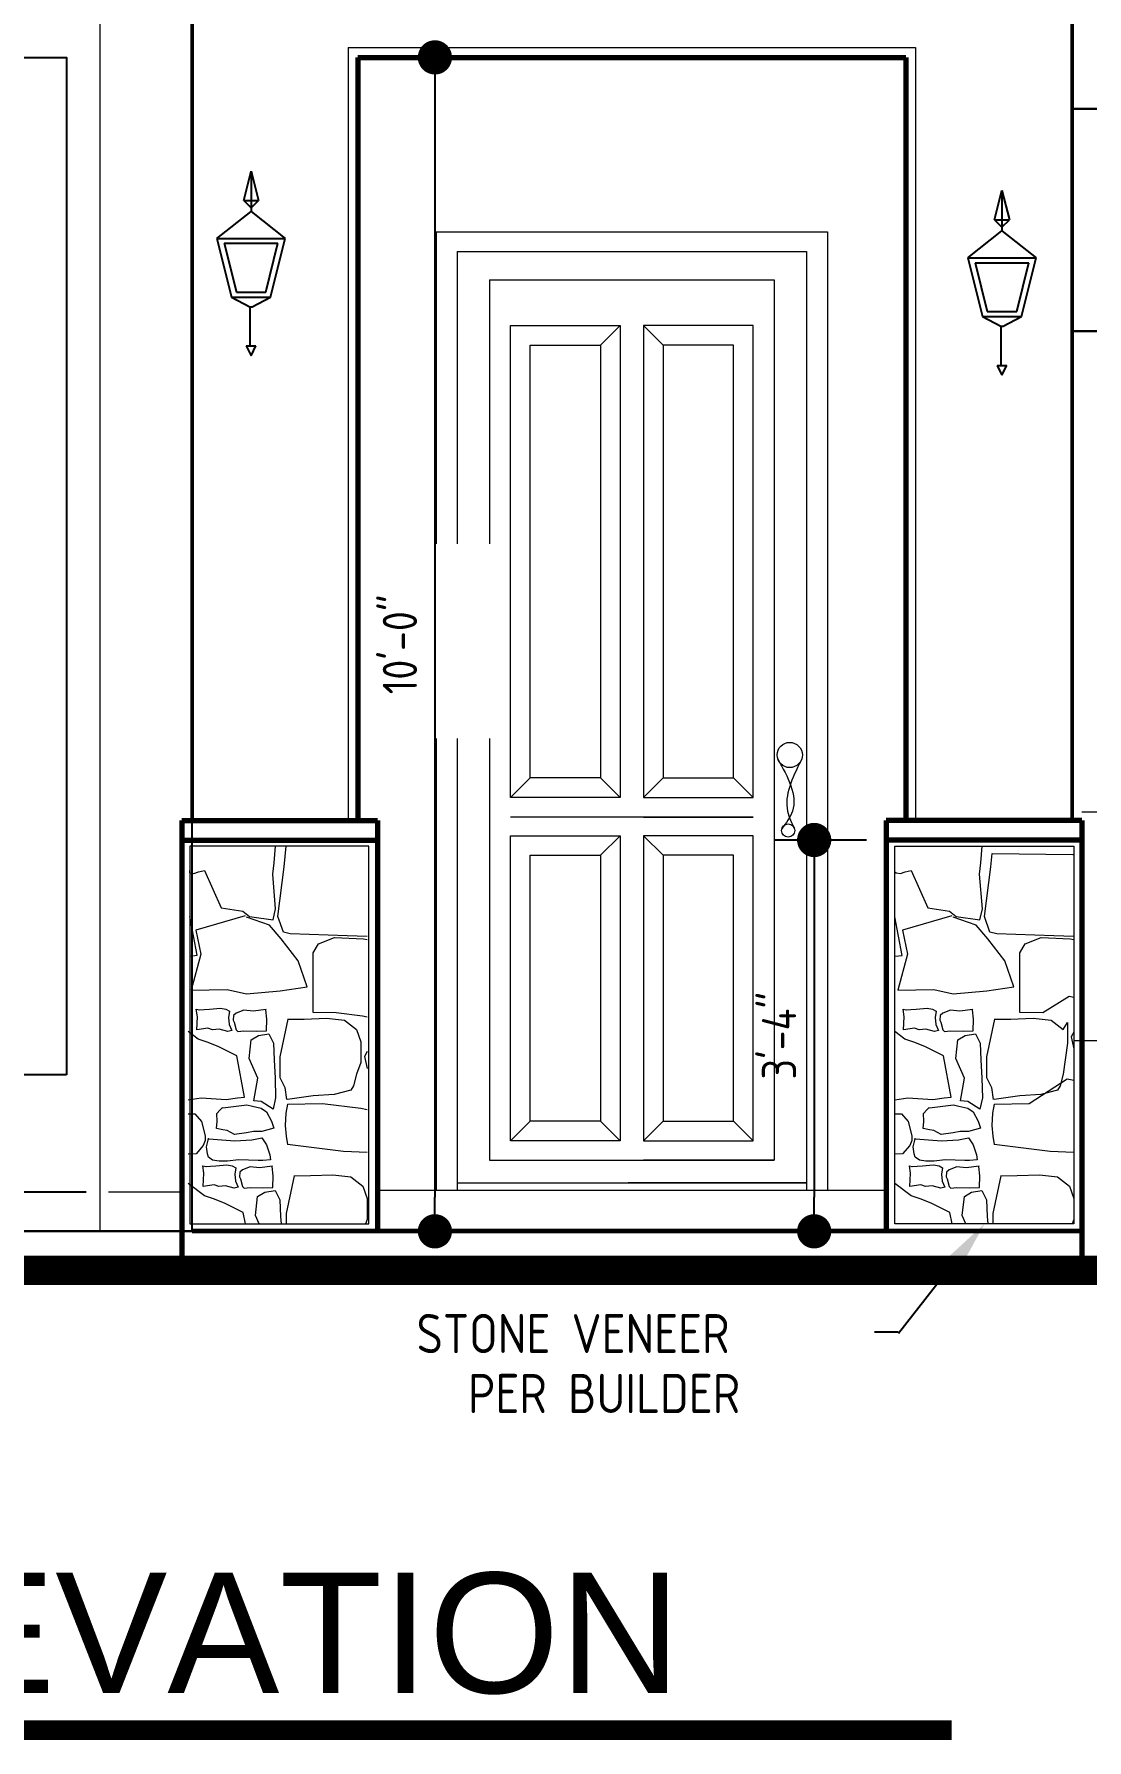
# Model space of a CAD drawing. Header units: feet. Extents: x 57903 to 63568, y -124112 to -112262.
# Drawn here: x 59409.9 to 59517.5, y -123365.1 to -123190.8 of the extents above; entities that cross this region are included whole.
import ezdxf
from ezdxf import colors
from ezdxf.entities.mleader import LeaderData, LeaderLine
from ezdxf.math import Vec2, Vec3

# ---------------------------------------------------------------- set-up
doc = ezdxf.new("R2010")
doc.units = ezdxf.units.FT
doc.header["$LTSCALE"] = 30
doc.header["$MEASUREMENT"] = 0
doc.linetypes.add('DASHED2', pattern=[0.375, 0.25, -0.125])
doc.linetypes.add('Solid', pattern=[0])
for name, color, linetype, lineweight in [('DIMS', 137, 'Continuous', 15), ('L1', 251, 'Continuous', 13), ('L3', 33, 'Continuous', 0), ('L4', 3, 'Continuous', 25), ('MISC', 3, 'Continuous', 30), ('PLAN LABEL', 7, 'Continuous', 50), ('STONE', 73, 'Continuous', 0), ('WALLS', 7, 'Continuous', 60)]:
    doc.layers.add(name, color=color, linetype=linetype, lineweight=lineweight)
for name, color, linetype in [('Elevation Text', 4, 'Continuous'), ('Elevations', 11, 'Continuous'), ('L5', 254, 'Continuous'), ('LAYER_2', 7, 'Continuous')]:
    doc.layers.add(name, color=color, linetype=linetype)
doc.styles.add('ARCH', font='ARCHITXT.SHX')
doc.styles.add('SWIS72', font='swissel.ttf', dxfattribs={"height": 4.5})
doc.styles.add('TEXT1', font='ARCHITXT.shx')
doc.dimstyles.new('ARCHITECTURAL', dxfattribs={"dimtxt": 3.5, "dimasz": 3.5, "dimexe": 4, "dimexo": 2, "dimgap": 1.5, "dimtad": 1, "dimdec": 1, "dimzin": 3, "dimdsep": 46, "dimlunit": 4, "dimtxsty": 'ARCH', "dimblk": 'DOT', "dimcen": 0.0625, "dimadec": 0, "dimazin": 0, "dimtfac": 1, "dimtdec": 1, "dimtix": 1, "dimtofl": 0, "dimtmove": 1, "dimatfit": 2, "dimldrblk": 'DOTSMALL', "dimfxl": 1, "dimtolj": 1, "dimtzin": 0, "dimarcsym": 0})

# ---------------------------------------------------------------- blocks, each defined once
blk = doc.blocks.new('SP2')
at = {"layer": 'LAYER_2', "color": 1, "linetype": 'Solid'}
for p, q in [((-0.75, 15.875), (0, 18.875)), ((0, 18.875), (0, 14.75)), ((0, 18.875), (0.75, 15.875)), ((-0.75, 15.875), (0, 15.125)), ((-0.75, 15.875), (0.75, 15.875)), ((0, 15.125), (0.75, 15.875)), ((-3.5, 12), (0, 14.75)), ((0, 14.75), (3.5, 12)), ((-3.5, 12), (3.5, 12)), ((-3.5, 12), (-2, 6)), ((-2.75, 11.5), (2.75, 11.5)), ((-2.75, 11.5), (-1.5, 6.5)), ((1.5, 6.5), (2.75, 11.5)), ((2, 6), (3.5, 12)), ((-2, 6), (2, 6)), ((-2, 6), (-0.125, 5)), ((-1.5, 6.5), (1.5, 6.5)), ((0.125, 5), (2, 6)), ((-0.125, 5), (-0.125, 1)), ((-0.125, 5), (0.125, 5)), ((-0.5, 1), (0, 0)), ((-0.5, 1), (0.5, 1)), ((0, 0), (0.5, 1))]:
    blk.add_line(p, q, dxfattribs=at)
blk = doc.blocks.new('_Dot')
at = {"layer": 'DIMS', "color": 0, "lineweight": -2}
blk.add_line((-0.5, 0), (-1, 0), dxfattribs=at)
at = {"layer": 'DIMS', "color": 0, "const_width": 0.5}
blk.add_lwpolyline([(-0.25, 0, 1), (0.25, 0, 1)], format="xyb", close=True, dxfattribs=at)
blk = doc.blocks.new('*D787')
at = {"layer": 'Defpoints', "color": 0, "transparency": 16777216}
for p in [(59405.17, -123229.13, 0), (59392.42, -123309.13), (59417.2, -123309.13)]:
    blk.add_point(p, dxfattribs=at)
at = {"layer": 'DIMS', "color": 0, "lineweight": -2, "transparency": 16777216}
for p, q in [((59403.17, -123229.13), (59388.42, -123229.13)), ((59392.42, -123232.63), (59392.42, -123305.63)), ((59415.2, -123309.13), (59388.42, -123309.13))]:
    blk.add_line(p, q, dxfattribs=at)
at = {"layer": 'DIMS', "color": 0, "lineweight": -2, "transparency": 16777216, "xscale": 3.5, "yscale": 3.5, "zscale": 3.5}
for p, rotation in [((59392.42, -123229.13), 90), ((59392.42, -123309.13), 270)]:
    blk.add_blockref('_Dot', p, dxfattribs=dict(at, rotation=rotation))
at = {"layer": 'DIMS', "color": 0, "transparency": 16777216, "insert": (59388.84, -123269.13), "char_height": 3.5, "attachment_point": 5, "rotation": 90, "style": 'ARCH'}
blk.add_mtext('\\A1;6\'-8" HDR.', dxfattribs=at)
blk = doc.blocks.new('_DotSmall')
at = {"layer": 'DIMS', "color": 0, "const_width": 0.5}
blk.add_lwpolyline([(-0.0625, 0, 1), (0.0625, 0, 1)], format="xyb", close=True, dxfattribs=at)
blk = doc.blocks.new('*D788')
at = {"layer": 'Defpoints', "color": 0, "transparency": 16777216}
for p in [(59496.97, -123273.13), (59489.61, -123313.13), (59496.97, -123313.13)]:
    blk.add_point(p, dxfattribs=at)
at = {"layer": 'DIMS', "color": 0, "lineweight": -2, "transparency": 16777216}
for p, q in [((59494.97, -123273.13), (59485.61, -123273.13)), ((59489.61, -123276.63), (59489.61, -123309.63)), ((59494.97, -123313.13), (59485.61, -123313.13))]:
    blk.add_line(p, q, dxfattribs=at)
at = {"layer": 'DIMS', "color": 0, "lineweight": -2, "transparency": 16777216, "xscale": 3.5, "yscale": 3.5, "zscale": 3.5}
for p, rotation in [((59489.61, -123273.13), 90), ((59489.61, -123313.13), 270)]:
    blk.add_blockref('_Dot', p, dxfattribs=dict(at, rotation=rotation))
at = {"layer": 'DIMS', "color": 0, "transparency": 16777216, "insert": (59486.02, -123293.13), "char_height": 3.5, "attachment_point": 5, "rotation": 90, "style": 'ARCH'}
blk.add_mtext('\\A1;3\'-4"', dxfattribs=at)
blk = doc.blocks.new('*D791')
at = {"layer": 'Defpoints', "color": 0, "linetype": 'Solid', "transparency": 16777216}
for p in [(59445.4, -123193.13, 0.01), (59445.4, -123313.13), (59450.84, -123313.13)]:
    blk.add_point(p, dxfattribs=at)
at = {"layer": 'DIMS', "color": 0, "linetype": 'Solid', "lineweight": -2, "transparency": 16777216}
for p, q in [((59447.4, -123193.13), (59454.84, -123193.13)), ((59450.84, -123196.63), (59450.84, -123309.63)), ((59447.4, -123313.13), (59454.84, -123313.13))]:
    blk.add_line(p, q, dxfattribs=at)
at = {"layer": 'DIMS', "color": 0, "linetype": 'Solid', "lineweight": -2, "transparency": 16777216, "xscale": 3.5, "yscale": 3.5, "zscale": 3.5}
for p, rotation in [((59450.84, -123193.13), 90), ((59450.84, -123313.13), 270)]:
    blk.add_blockref('_Dot', p, dxfattribs=dict(at, rotation=rotation))
at = {"layer": 'DIMS', "color": 0, "linetype": 'Solid', "transparency": 16777216, "insert": (59447.26, -123253.13), "char_height": 3.5, "attachment_point": 5, "rotation": 90, "style": 'ARCH'}
blk.add_mtext('\\A1;10\'-0"', dxfattribs=at)

msp = doc.modelspace()

# ---------------------------------------------------------------- linework, layer by layer
at = {"elevation": 0}
msp.add_lwpolyline([(59426.02, -123189.22), (59341.55, -123139.95), (59257.02, -123189.26), (59257.02, -123313.13), (59426.02, -123313.13)], close=True, dxfattribs=at)
at = {"color": 6, "elevation": 0}
msp.add_lwpolyline([(59413.17, -123297.13), (59269.93, -123297.13), (59269.93, -123193.13), (59413.17, -123193.13)], close=True, dxfattribs=at)
at = {"layer": 'Elevation Text', "color": 253}
msp.add_line((59498.18, -123323.43, 0), (59495.77, -123323.43, 0), dxfattribs=at)
at = {"layer": 'L1'}
for p, q in [((59441.97, -123192.13, 0.01), (59499.97, -123192.13, 0.01)), ((59441.97, -123192.13, 0.01), (59441.97, -123271.13, 0.01)), ((59499.97, -123192.13, 0.01), (59499.97, -123271.13, 0.01)), ((59450.97, -123210.97, 0.01), (59450.97, -123242.85, 0.01)), ((59450.97, -123210.97, 0.01), (59490.97, -123210.97, 0.01)), ((59490.97, -123210.97, 0.01), (59490.97, -123308.97, 0.01)), ((59450.97, -123212.97, 0.01), (59450.97, -123242.85, 0.01)), ((59453.1, -123212.97, 0.01), (59488.84, -123212.97, 0.01)), ((59453.1, -123212.97, 0.01), (59453.1, -123242.85, 0.01)), ((59453.1, -123212.97, 0.01), (59488.84, -123212.97, 0.01)), ((59488.84, -123212.97, 0.01), (59488.84, -123308.97, 0.01)), ((59456.41, -123215.88, 0.02), (59456.41, -123242.85, 0.02)), ((59456.41, -123215.88, 0.01), (59469.77, -123215.88, 0.01)), ((59456.41, -123215.88, 0.01), (59485.53, -123215.88, 0.01)), ((59485.53, -123215.88, 0.01), (59485.53, -123305.87, 0.01)), ((59485.53, -123215.88, 0.01), (59485.53, -123305.87, 0.01)), ((59458.57, -123220.55, 0.01), (59469.77, -123220.55, 0.01)), ((59458.57, -123268.78, 0.01), (59458.57, -123220.55, 0.01)), ((59458.57, -123220.55, 0.01), (59469.77, -123220.55, 0.01)), ((59458.57, -123268.78, 0.01), (59458.57, -123220.55, 0.01)), ((59467.77, -123222.55, 0.01), (59469.77, -123220.55, 0.01)), ((59467.77, -123222.55, 0.01), (59469.77, -123220.55, 0.01)), ((59469.77, -123220.55, 0.01), (59469.77, -123268.78, 0.01)), ((59469.77, -123220.55, 0.01), (59469.77, -123268.78, 0.01)), ((59474.17, -123222.55, 0.01), (59472.17, -123220.55, 0.01)), ((59474.17, -123222.55, 0.01), (59472.17, -123220.55, 0.01)), ((59460.57, -123222.55, 0.01), (59467.77, -123222.55, 0.01)), ((59460.57, -123266.78, 0.01), (59460.57, -123222.55, 0.01)), ((59460.57, -123222.55, 0.01), (59467.77, -123222.55, 0.01)), ((59460.57, -123266.78, 0.01), (59460.57, -123222.55, 0.01)), ((59467.77, -123222.55, 0.01), (59467.77, -123266.78, 0.01)), ((59467.77, -123222.55, 0.01), (59467.77, -123266.78, 0.01)), ((59450.97, -123262.75, 0.01), (59450.97, -123308.97, 0.01)), ((59450.97, -123262.75, 0.01), (59450.97, -123308.97, 0.01)), ((59453.1, -123262.75, 0.01), (59453.1, -123308.97, 0.01)), ((59456.41, -123262.75, 0.01), (59456.41, -123305.87, 0.01)), ((59460.57, -123266.78, 0.01), (59458.57, -123268.78, 0.01)), ((59460.57, -123266.78, 0.01), (59458.57, -123268.78, 0.01)), ((59467.77, -123266.78, 0.01), (59460.57, -123266.78, 0.01)), ((59467.77, -123266.78, 0.01), (59460.57, -123266.78, 0.01)), ((59467.77, -123266.78, 0.01), (59469.77, -123268.78, 0.01)), ((59467.77, -123266.78, 0.01), (59469.77, -123268.78, 0.01)), ((59474.17, -123266.78, 0.01), (59472.17, -123268.78, 0.01)), ((59474.17, -123266.78, 0.01), (59472.17, -123268.78, 0.01)), ((59481.37, -123266.78, 0.01), (59483.37, -123268.78, 0.01)), ((59481.37, -123266.78, 0.01), (59483.37, -123268.78, 0.01)), ((59469.77, -123268.78, 0.01), (59458.57, -123268.78, 0.01)), ((59469.77, -123268.78, 0.01), (59458.57, -123268.78, 0.01)), ((59516.97, -123270.25, 0), (59683.74, -123270.25, 0)), ((59469.77, -123270.78, 0.01), (59458.57, -123270.78, 0.01)), ((59483.37, -123270.78, 0.01), (59458.57, -123270.78, 0.01)), ((59472.17, -123270.78, 0.01), (59483.37, -123270.78, 0.01)), ((59458.57, -123272.69, 0.01), (59469.77, -123272.69, 0.01)), ((59458.57, -123303.87, 0.01), (59458.57, -123272.69, 0.01)), ((59458.57, -123272.69, 0.01), (59469.77, -123272.69, 0.01)), ((59458.57, -123303.87, 0.01), (59458.57, -123272.69, 0.01)), ((59467.77, -123274.69, 0.01), (59469.77, -123272.69, 0.01)), ((59467.77, -123274.69, 0.01), (59469.77, -123272.69, 0.01)), ((59469.77, -123272.69, 0.01), (59469.77, -123303.87, 0.01)), ((59469.77, -123272.69, 0.01), (59469.77, -123303.87, 0.01)), ((59474.17, -123274.69, 0.01), (59472.17, -123272.69, 0.01)), ((59474.17, -123274.69, 0.01), (59472.17, -123272.69, 0.01)), ((59460.57, -123274.69, 0.01), (59467.77, -123274.69, 0.01)), ((59460.57, -123301.87, 0.01), (59460.57, -123274.69, 0.01)), ((59460.57, -123274.69, 0.01), (59467.77, -123274.69, 0.01)), ((59460.57, -123301.87, 0.01), (59460.57, -123274.69, 0.01)), ((59467.77, -123274.69, 0.01), (59467.77, -123301.87, 0.01)), ((59467.77, -123274.69, 0.01), (59467.77, -123301.87, 0.01)), ((59516.17, -123293.62, 0), (59707.97, -123293.62, 0)), ((59460.57, -123301.87, 0.01), (59458.57, -123303.87, 0.01)), ((59460.57, -123301.87, 0.01), (59458.57, -123303.87, 0.01)), ((59467.77, -123301.87, 0.01), (59460.57, -123301.87, 0.01)), ((59467.77, -123301.87, 0.01), (59460.57, -123301.87, 0.01)), ((59467.77, -123301.87, 0.01), (59469.77, -123303.87, 0.01)), ((59467.77, -123301.87, 0.01), (59469.77, -123303.87, 0.01)), ((59474.17, -123301.87, 0.01), (59472.17, -123303.87, 0.01)), ((59474.17, -123301.87, 0.01), (59472.17, -123303.87, 0.01)), ((59481.37, -123301.87, 0.01), (59483.37, -123303.87, 0.01)), ((59481.37, -123301.87, 0.01), (59483.37, -123303.87, 0.01)), ((59469.77, -123303.87, 0.01), (59458.57, -123303.87, 0.01)), ((59469.77, -123303.87, 0.01), (59458.57, -123303.87, 0.01)), ((59456.41, -123305.87, 0.01), (59469.77, -123305.87, 0.01)), ((59456.41, -123305.87, 0.01), (59485.53, -123305.87, 0.01)), ((59485.53, -123305.87, 0.01), (59472.17, -123305.87, 0.01)), ((59496.97, -123308.97, -0.01), (59444.97, -123308.97, 0)), ((59453.1, -123308.19, 0.01), (59488.84, -123308.19, 0.01)), ((59488.84, -123308.19, 0.01), (59470.59, -123308.19, 0.01))]:
    msp.add_line(p, q, dxfattribs=at)
at = {"layer": 'L1', "color": 250, "linetype": 'DASHED2'}
msp.add_line((59424.97, -123309.13), (59256.97, -123309.13), dxfattribs=at)
at = {"layer": 'L1'}
for points, elevation in [([(59483.37, -123220.55), (59472.17, -123220.55), (59472.17, -123268.78), (59483.37, -123268.78)], 0.01), ([(59483.37, -123220.55), (59472.17, -123220.55), (59472.17, -123268.78), (59483.37, -123268.78)], 0.01), ([(59481.37, -123222.55), (59474.17, -123222.55), (59474.17, -123266.78), (59481.37, -123266.78)], 0.01), ([(59481.37, -123222.55), (59474.17, -123222.55), (59474.17, -123266.78), (59481.37, -123266.78)], 0.01), ([(59444.07, -123273.76), (59425.78, -123273.76), (59425.78, -123312.37), (59444.07, -123312.37)], 0), ([(59483.37, -123272.69), (59472.17, -123272.69), (59472.17, -123303.87), (59483.37, -123303.87)], 0.01), ([(59483.37, -123272.69), (59472.17, -123272.69), (59472.17, -123303.87), (59483.37, -123303.87)], 0.01), ([(59497.87, -123273.76), (59516.17, -123273.76), (59516.17, -123312.37), (59497.87, -123312.37)], 0), ([(59481.37, -123274.69), (59474.17, -123274.69), (59474.17, -123301.87), (59481.37, -123301.87)], 0.01), ([(59481.37, -123274.69), (59474.17, -123274.69), (59474.17, -123301.87), (59481.37, -123301.87)], 0.01)]:
    msp.add_lwpolyline(points, close=True, dxfattribs=dict(at, elevation=elevation))
for centre, radius in [((59487.11, -123264.44, 0.01), 1.29), ((59487.11, -123264.44, 0.01), 1.29), ((59486.95, -123272.16, 0.01), 0.676), ((59486.95, -123272.16, 0.01), 0.676)]:
    msp.add_circle(centre, radius, dxfattribs=at)
for points, knots in [([(59485.89, -123264.84, 0.01), (59486.91, -123266.7, 0.01), (59488.33, -123269.26, 0.01), (59486.73, -123271.41, 0.01), (59486.29, -123272.01, 0.01)], [0, 0, 0, 0, 5.555947, 7.673931, 7.673931, 7.673931, 7.673931]), ([(59485.89, -123264.84, 0.01), (59486.91, -123266.7, 0.01), (59488.33, -123269.26, 0.01), (59486.73, -123271.41, 0.01), (59486.29, -123272.01, 0.01)], [0, 0, 0, 0, 5.555947, 7.673931, 7.673931, 7.673931, 7.673931]), ([(59488.23, -123265.07, 0.01), (59487.38, -123266.8, 0.01), (59486.22, -123269.17, 0.01), (59487.31, -123271.41, 0.01), (59487.61, -123272.01, 0.01)], [0, 0, 0, 0, 5.302297, 7.255767, 7.255767, 7.255767, 7.255767]), ([(59488.23, -123265.07, 0.01), (59487.38, -123266.8, 0.01), (59486.22, -123269.17, 0.01), (59487.31, -123271.41, 0.01), (59487.61, -123272.01, 0.01)], [0, 0, 0, 0, 5.302297, 7.255767, 7.255767, 7.255767, 7.255767])]:
    msp.add_open_spline(points, degree=3, knots=knots, dxfattribs=at)
at = {"layer": 'L3', "color": 31, "lineweight": 30}
for p, q in [((59740.97, -123198.38), (59515.97, -123198.38)), ((59707.97, -123221.13, 0), (59515.97, -123221.13, 0)), ((59426.02, -123313.13), (59256.97, -123313.13))]:
    msp.add_line(p, q, dxfattribs=at)
at = {"layer": 'L4', "color": 253, "lineweight": 50}
for p, q in [((59426.02, -123131.13), (59426.02, -123271.13)), ((59515.97, -123131.13), (59515.97, -123271.13))]:
    msp.add_line(p, q, dxfattribs=at)
at = {"layer": 'L5', "color": 254, "lineweight": 70}
for p, q in [((59442.97, -123193.13, 0.01), (59498.97, -123193.13, 0.01)), ((59442.97, -123193.13, 0.01), (59442.97, -123271.13, 0.01)), ((59498.97, -123193.13, 0.01), (59498.97, -123271.13, 0.01)), ((59424.97, -123271.13, 0), (59444.97, -123271.13, 0)), ((59424.97, -123271.13), (59424.97, -123313.13)), ((59444.97, -123271.13), (59444.97, -123313.13)), ((59516.97, -123271.13, 0), (59496.97, -123271.13, 0)), ((59496.97, -123271.13), (59496.97, -123313.13)), ((59516.97, -123271.13), (59516.97, -123313.13)), ((59424.97, -123273.13, 0), (59444.97, -123273.13, 0)), ((59516.97, -123273.13, 0), (59496.97, -123273.13, 0)), ((59424.97, -123313.13), (59424.97, -123317.13)), ((59516.97, -123313.13), (59516.97, -123317.13))]:
    msp.add_line(p, q, dxfattribs=at)
at = {"layer": 'PLAN LABEL', "const_width": 2, "elevation": 0}
msp.add_lwpolyline([(59503.67, -123364.12), (59314.33, -123364.12)], dxfattribs=at)
at = {"layer": 'STONE', "color": 145}
msp.add_line((59416.63, -123313.13, 0.01), (59416.63, -123182.89, -0.01), dxfattribs=at)
at = {"layer": 'STONE', "color": 252}
for points, elevation in [([(59425.78, -123275.97), (59425.75, -123276.48), (59426.18, -123276.54), (59426.68, -123276.39), (59427.29, -123276.24), (59428.99, -123280.07), (59431.19, -123280.4), (59431.9, -123280.95), (59434.3, -123281.28), (59434.56, -123280.17), (59434.27, -123276.63), (59434.4, -123275.45), (59434.53, -123273.76)], 0), ([(59443.93, -123283), (59441.87, -123282.92), (59436.05, -123282.73), (59435.35, -123282.56), (59434.78, -123280.94), (59435.43, -123275.87), (59435.64, -123273.76)], 0), ([(59497.87, -123276.38), (59497.99, -123276.48), (59498.42, -123276.54), (59498.92, -123276.39), (59499.53, -123276.24), (59501.23, -123280.07), (59503.43, -123280.4), (59504.14, -123280.95), (59506.54, -123281.28), (59506.8, -123280.17), (59506.51, -123276.63), (59506.64, -123275.45), (59506.77, -123273.76)], 0), ([(59516.17, -123283), (59514.11, -123282.92), (59508.28, -123282.73), (59507.58, -123282.56), (59507.01, -123280.94), (59507.67, -123275.87), (59507.8, -123274.51)], 0), ([(59507.8, -123274.51), (59516.04, -123274.61), (59516.17, -123274.62)], 0), ([(59425.78, -123284.99), (59425.79, -123284.99), (59426.53, -123284.91), (59425.78, -123280.96)], 0), ([(59431.43, -123280.88), (59426.41, -123282.35), (59426.92, -123284.81), (59425.92, -123288.49)], 0), ([(59425.92, -123288.49), (59429.59, -123288.41), (59431.58, -123288.85), (59435.03, -123288.54), (59437.78, -123288.14), (59436.85, -123285.49), (59435.12, -123283.23), (59433.94, -123281.82), (59431.58, -123281.02)], 0), ([(59497.87, -123285.01), (59497.89, -123285.01), (59498.62, -123284.92), (59497.87, -123280.98)], 0), ([(59503.67, -123280.88), (59498.64, -123282.35), (59499.16, -123284.81), (59498.16, -123288.49)], 0), ([(59498.16, -123288.49), (59501.83, -123288.41), (59503.82, -123288.85), (59507.27, -123288.54), (59510.02, -123288.14), (59509.09, -123285.49), (59507.36, -123283.23), (59506.18, -123281.82), (59503.82, -123281.02)], 0), ([(59443.93, -123291.23), (59443.45, -123291.14), (59440.74, -123290.8), (59438.41, -123290.77), (59438.38, -123284.66), (59438.93, -123283.73), (59440.59, -123283.09), (59443.54, -123283.23), (59443.93, -123283.29)], 0), ([(59516.17, -123289.23), (59515.69, -123289.14), (59512.98, -123290.8), (59510.65, -123290.77), (59510.62, -123284.66), (59511.17, -123283.73), (59512.82, -123283.09), (59515.77, -123283.23), (59516.17, -123283.29)], 0), ([(59426.7, -123290.49), (59427.8, -123290.43), (59428.93, -123290.31), (59429.48, -123290.43), (59429.84, -123290.62), (59429.75, -123291.29), (59429.81, -123291.99), (59430.09, -123292.6), (59429.66, -123292.72), (59428.78, -123292.47), (59428.11, -123292.54), (59427.62, -123292.35), (59426.49, -123292.54), (59426.57, -123291.19), (59426.45, -123290.43), (59426.78, -123290.5)], 0), ([(59430.68, -123292.7), (59431.31, -123292.63), (59432.59, -123292.66), (59433.61, -123292.64), (59433.66, -123291.45), (59433.54, -123290.49), (59433.59, -123290.46), (59432.25, -123290.62), (59431.31, -123290.52), (59430.51, -123290.83), (59430.24, -123291.07), (59430.21, -123291.53), (59430.31, -123291.74), (59430.51, -123292.54), (59430.7, -123292.72)], 0), ([(59435.79, -123291.45), (59434.98, -123295.29), (59434.98, -123297.42), (59435.49, -123298.44), (59435.66, -123299.66)], 0), ([(59435.78, -123291.45), (59437.46, -123291.43), (59439.77, -123291.35), (59441.59, -123291.54), (59442.82, -123292.51), (59443.27, -123293.77), (59443.27, -123295.89), (59442.82, -123297.08), (59442.52, -123298.27), (59442.26, -123298.71), (59440.55, -123299.16), (59438.39, -123299.27), (59436.01, -123299.61), (59435.78, -123299.66)], 0), ([(59498.94, -123290.49), (59500.04, -123290.43), (59501.17, -123290.31), (59501.72, -123290.43), (59502.08, -123290.62), (59501.99, -123291.29), (59502.05, -123291.99), (59502.33, -123292.6), (59501.9, -123292.72), (59501.01, -123292.47), (59500.34, -123292.54), (59499.86, -123292.35), (59498.73, -123292.54), (59498.81, -123291.19), (59498.69, -123290.43), (59499.02, -123290.5)], 0), ([(59502.92, -123292.7), (59503.55, -123292.63), (59504.83, -123292.66), (59505.85, -123292.64), (59505.9, -123291.45), (59505.78, -123290.49), (59505.83, -123290.46), (59504.49, -123290.62), (59503.55, -123290.52), (59502.75, -123290.83), (59502.48, -123291.07), (59502.45, -123291.53), (59502.55, -123291.74), (59502.75, -123292.54), (59502.93, -123292.72)], 0), ([(59508.03, -123291.45), (59507.22, -123295.29), (59507.22, -123297.42), (59507.73, -123298.44), (59507.9, -123299.66)], 0), ([(59508.02, -123291.45), (59509.7, -123291.43), (59512.01, -123291.35), (59513.83, -123291.54), (59515.06, -123292.51), (59515.5, -123291.77), (59515.5, -123293.89), (59515.06, -123297.08), (59514.76, -123298.27), (59514.5, -123298.71), (59512.79, -123299.16), (59510.63, -123299.27), (59508.25, -123299.61), (59508.02, -123299.66)], 0), ([(59425.63, -123299.7), (59426.94, -123299.47), (59429.5, -123299.64), (59430.66, -123299.5), (59431.39, -123299.41), (59430.59, -123295.18), (59428.74, -123294.27), (59427.67, -123293.82), (59426.65, -123293.48), (59425.63, -123292.72)], -0.01), ([(59497.87, -123299.7), (59499.18, -123299.47), (59501.73, -123299.64), (59502.9, -123299.5), (59503.63, -123299.41), (59502.83, -123295.18), (59500.98, -123294.27), (59499.91, -123293.82), (59498.89, -123293.48), (59497.87, -123292.72)], -0.01), ([(59516.17, -123292.76), (59515.87, -123293.25), (59516.17, -123294.47)], 0.01), ([(59443.93, -123294.76), (59443.63, -123295.25), (59443.93, -123296.47)], 0.01), ([(59508.02, -123300.14), (59511.6, -123300.08), (59515.48, -123297.53), (59516.17, -123297.67)], 0), ([(59429.16, -123300.52), (59431.6, -123300.2), (59432.18, -123300.33), (59433.07, -123300.55), (59433.61, -123300.93), (59434.15, -123301.88), (59434.37, -123302.58), (59433.13, -123302.93), (59432.3, -123302.93), (59431.57, -123303.06), (59430.36, -123303.22), (59429.6, -123302.84), (59429.16, -123302.77), (59428.52, -123302.61), (59428.58, -123301.92), (59428.55, -123301.09), (59428.9, -123300.71), (59429.12, -123300.49)], 0), ([(59435.78, -123300.14), (59435.59, -123301.04), (59435.52, -123302.32), (59435.62, -123303.4), (59435.78, -123304.27)], 0), ([(59435.78, -123300.14), (59439.36, -123300.08), (59443.25, -123300.53), (59443.93, -123300.67)], 0), ([(59501.39, -123300.52), (59503.84, -123300.2), (59504.41, -123300.33), (59505.31, -123300.55), (59505.85, -123300.93), (59506.39, -123301.88), (59506.61, -123302.58), (59505.37, -123302.93), (59504.54, -123302.93), (59503.81, -123303.06), (59502.6, -123303.22), (59501.84, -123302.84), (59501.39, -123302.77), (59500.76, -123302.61), (59500.82, -123301.92), (59500.79, -123301.09), (59501.14, -123300.71), (59501.36, -123300.49)], 0), ([(59508.02, -123300.14), (59507.83, -123301.04), (59507.76, -123302.32), (59507.86, -123303.4), (59508.02, -123304.27)], 0), ([(59425.63, -123301.11), (59426.28, -123301.11), (59426.97, -123301.89), (59427.35, -123303.36), (59427.35, -123303.85), (59427.14, -123304.36), (59426.42, -123305.22), (59425.65, -123305.24), (59425.63, -123305.24)], 0), ([(59497.87, -123301.11), (59498.52, -123301.11), (59499.21, -123301.89), (59499.59, -123303.36), (59499.59, -123303.85), (59499.38, -123304.36), (59498.65, -123305.22), (59497.88, -123305.24), (59497.87, -123305.24)], 0), ([(59427.74, -123303.68), (59430.38, -123303.87), (59432.13, -123303.77), (59433.14, -123303.58), (59433.62, -123304.28), (59433.97, -123305.3), (59434.03, -123305.81), (59433.24, -123305.9), (59432.76, -123305.9), (59431.78, -123305.87), (59430.76, -123305.84), (59429.65, -123305.97), (59428.79, -123305.97), (59428.12, -123305.87), (59427.71, -123305.55), (59427.58, -123305.2), (59427.48, -123304.5), (59427.67, -123303.8), (59427.71, -123303.61)], 0), ([(59499.98, -123303.68), (59502.62, -123303.87), (59504.36, -123303.77), (59505.38, -123303.58), (59505.86, -123304.28), (59506.21, -123305.3), (59506.27, -123305.81), (59505.48, -123305.9), (59505, -123305.9), (59504.02, -123305.87), (59503, -123305.84), (59501.88, -123305.97), (59501.03, -123305.97), (59500.36, -123305.87), (59499.94, -123305.55), (59499.82, -123305.2), (59499.72, -123304.5), (59499.91, -123303.8), (59499.94, -123303.61)], 0), ([(59443.93, -123305.09), (59441.51, -123304.97), (59435.78, -123304.27)], 0), ([(59516.17, -123305.09), (59513.75, -123304.97), (59508.02, -123304.27)], 0), ([(59427.36, -123306.51), (59428.45, -123306.45), (59429.58, -123306.33), (59430.13, -123306.45), (59430.5, -123306.63), (59430.4, -123307.3), (59430.47, -123308), (59430.74, -123308.61), (59430.31, -123308.73), (59429.43, -123308.49), (59428.76, -123308.55), (59428.27, -123308.37), (59427.14, -123308.55), (59427.23, -123307.2), (59427.1, -123306.44), (59427.44, -123306.52)], -0.02), ([(59431.34, -123308.72), (59431.96, -123308.64), (59433.24, -123308.67), (59434.26, -123308.66), (59434.32, -123307.46), (59434.19, -123306.51), (59434.25, -123306.48), (59432.91, -123306.63), (59431.97, -123306.54), (59431.17, -123306.85), (59430.89, -123307.09), (59430.86, -123307.55), (59430.97, -123307.76), (59431.17, -123308.55), (59431.35, -123308.73)], -0.02), ([(59499.6, -123306.51), (59500.69, -123306.45), (59501.82, -123306.33), (59502.37, -123306.45), (59502.74, -123306.63), (59502.64, -123307.3), (59502.7, -123308), (59502.98, -123308.61), (59502.55, -123308.73), (59501.67, -123308.49), (59501, -123308.55), (59500.51, -123308.37), (59499.38, -123308.55), (59499.46, -123307.2), (59499.34, -123306.44), (59499.67, -123306.52)], -0.02), ([(59503.57, -123308.72), (59504.2, -123308.64), (59505.48, -123308.67), (59506.5, -123308.66), (59506.56, -123307.46), (59506.43, -123306.51), (59506.48, -123306.48), (59505.14, -123306.63), (59504.2, -123306.54), (59503.41, -123306.85), (59503.13, -123307.09), (59503.1, -123307.55), (59503.2, -123307.76), (59503.41, -123308.55), (59503.59, -123308.73)], -0.02), ([(59431.46, -123312.37), (59431.24, -123311.19), (59429.4, -123310.29), (59428.32, -123309.83), (59427.3, -123309.49), (59425.63, -123308.25)], -0.02), ([(59432.88, -123312.37), (59432.49, -123311.5), (59432.72, -123309.56), (59433.46, -123309.12), (59434.52, -123308.97), (59434.99, -123309.92), (59435.06, -123311.61), (59435.11, -123312.37)], -0.02), ([(59436.45, -123307.46), (59435.63, -123311.3), (59435.63, -123312.37)], -0.01), ([(59436.43, -123307.46), (59438.12, -123307.44), (59440.42, -123307.37), (59442.25, -123307.56), (59443.47, -123308.52), (59443.92, -123309.79), (59443.92, -123311.91), (59443.75, -123312.37)], -0.01), ([(59503.7, -123312.37), (59503.48, -123311.19), (59501.64, -123310.29), (59500.56, -123309.83), (59499.54, -123309.49), (59497.87, -123308.25)], -0.02), ([(59505.12, -123312.37), (59504.73, -123311.5), (59504.96, -123309.56), (59505.7, -123309.12), (59506.76, -123308.97), (59507.23, -123309.92), (59507.3, -123311.61), (59507.35, -123312.37)], -0.02), ([(59508.69, -123307.46), (59507.87, -123311.3), (59507.87, -123312.37)], -0.01), ([(59508.67, -123307.46), (59510.36, -123307.44), (59512.66, -123307.37), (59514.48, -123307.56), (59515.71, -123308.52), (59516.16, -123309.79), (59516.16, -123311.91), (59515.98, -123312.37)], -0.01)]:
    msp.add_lwpolyline(points, dxfattribs=dict(at, elevation=elevation))
at = {"layer": 'STONE', "color": 252, "elevation": 0}
for points in [[(59433.86, -123292.95), (59434.34, -123293.9), (59434.41, -123295.6), (59434.52, -123297.46), (59434.56, -123299.5), (59434.3, -123300.65), (59433.07, -123299.87), (59432.33, -123299.8), (59432.74, -123297.49), (59431.84, -123295.48), (59432.06, -123293.55), (59432.81, -123293.1), (59433.86, -123292.95)], [(59506.1, -123292.95), (59506.58, -123293.9), (59506.65, -123295.6), (59506.76, -123297.46), (59506.8, -123299.5), (59506.54, -123300.65), (59505.31, -123299.87), (59504.57, -123299.8), (59504.98, -123297.49), (59504.08, -123295.48), (59504.3, -123293.55), (59505.05, -123293.1), (59506.1, -123292.95)]]:
    msp.add_lwpolyline(points, close=True, dxfattribs=at)
at = {"layer": 'WALLS'}
msp.add_line((59516.97, -123313.13), (59426.02, -123313.13), dxfattribs=at)
msp.add_line((59516.97, -123313.13), (59426.02, -123313.13), dxfattribs=at)
at = {"layer": 'WALLS', "ltscale": 0.5, "const_width": 3, "elevation": 0}
msp.add_lwpolyline([(59228.25, -123317.13), (59749.22, -123317.13)], dxfattribs=at)

# ---------------------------------------------------------------- block references
at = {"layer": 'Elevations', "color": 135}
msp.add_blockref('SP2', (59432.04, -123223.63), dxfattribs=at)
at = {"layer": 'MISC', "color": 0, "linetype": 'Solid'}
msp.add_blockref('SP2', (59508.81, -123225.62), dxfattribs=at)

# ---------------------------------------------------------------- texts
at = {"layer": 'Elevation Text', "color": 7, "style": 'TEXT1'}
for s, p in [('STONE VENEER ', (59448.96, -123325.58, 0)), ('PER BUILDER ', (59454.22, -123331.71, 0))]:
    msp.add_text(s, height=4, dxfattribs=at).set_placement(p)
at = {"layer": 'PLAN LABEL', "style": 'SWIS72'}
msp.add_text('FRONT ELEVATION', height=12.2976, dxfattribs=at).set_placement((59315.63, -123360.33))

# ---------------------------------------------------------------- dimensions: what is measured, and where the dimension line sits
at = {"layer": 'DIMS', "linetype": 'Solid'}
dim = msp.add_linear_dim(base=(59450.84, -123313.13), p1=(59445.4, -123193.13, 0.01), p2=(59445.4, -123313.13), angle=90, dimstyle='ARCHITECTURAL', dxfattribs=at)
dim.commit()
dim.dimension.update_dxf_attribs({"geometry": '*D791', "text_midpoint": (59450.84, -123253.13), "dimtype": 160})
at = {"layer": 'DIMS'}
dim = msp.add_linear_dim(base=(59392.42, -123309.13), p1=(59405.17, -123229.13), p2=(59417.2, -123309.13), angle=90, text='<> HDR.', dimstyle='ARCHITECTURAL', dxfattribs=at)
dim.commit()
dim.dimension.update_dxf_attribs({"geometry": '*D787', "text_midpoint": (59392.42, -123269.13), "dimtype": 160})
dim = msp.add_linear_dim(base=(59489.61, -123313.13), p1=(59496.97, -123273.13), p2=(59496.97, -123313.13), angle=90, dimstyle='ARCHITECTURAL', dxfattribs=at)
dim.commit()
dim.dimension.update_dxf_attribs({"geometry": '*D788', "text_midpoint": (59486.02, -123293.13)})

# ---------------------------------------------------------------- leaders
at = {"layer": 'Elevation Text', "color": 253}
ml = msp.add_multileader_mtext('Standard', dxfattribs=at)
ml.set_content('', color=253)
ml.set_leader_properties()
ml.build(insert=Vec2(0, 0))
ml.multileader.update_dxf_attribs({"text_right_attachment_type": 6, "dogleg_length": 0, "arrow_head_size": 5.12})
ctx = ml.context
ctx.base_point, ctx.char_height, ctx.arrow_head_size, ctx.landing_gap_size, ctx.plane_origin, ctx.plane_x_axis, ctx.plane_y_axis = Vec3(59498.3, -123323.37), 0.18, 5.12, 0.09, Vec3(59554.17, -123271.64), Vec3(-0.707107, -0.707107), Vec3(0.707107, -0.707107)
ctx.right_attachment = 6
notes = []
notes.append((ctx, [(1, (1, 1, 0), (59498.23, -123323.56), (1, 0), 0, [(0, [(59507.02, -123312.37)], 0, [])])]))
ctx.mtext.insert, ctx.mtext.text_direction, ctx.mtext.rotation, ctx.mtext.flow_direction = Vec3(59498.17, -123323.37), Vec3(0.707107, 0.707107), 0.785398, 5
for ctx, leaders in notes:
    for number, flags, end, landing, length, lines in leaders:
        leader = LeaderData()
        leader.index, (leader.has_last_leader_line, leader.has_dogleg_vector, leader.attachment_direction) = number, flags
        leader.last_leader_point, leader.dogleg_vector, leader.dogleg_length = Vec3(end), Vec3(landing), length
        for number, points, colour, breaks in lines:
            line = LeaderLine()
            line.index, line.vertices, line.color, line.breaks = number, Vec3.list(points), colors.encode_raw_color(colour), breaks
            leader.lines.append(line)
        ctx.leaders.append(leader)

doc.saveas('drawing.dxf')
